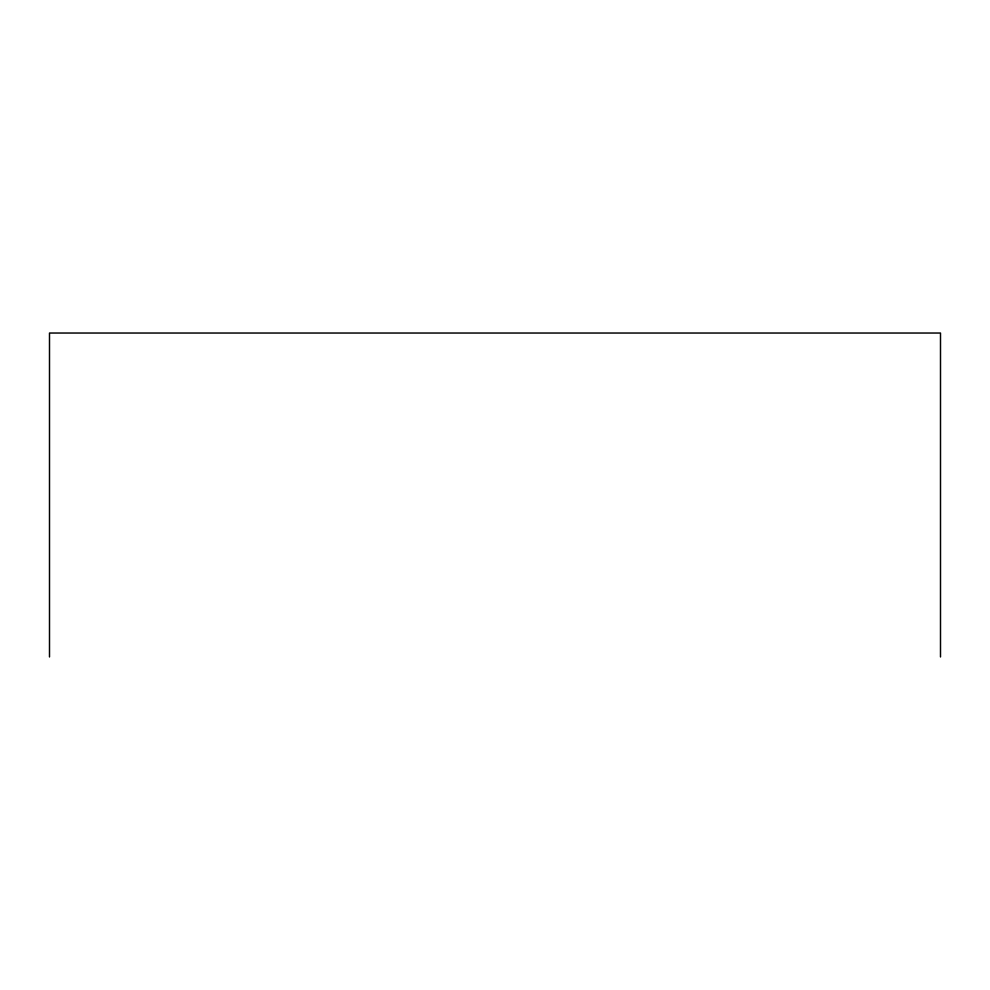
<?xml version="1.0" encoding="UTF-8"?>
<svg xmlns="http://www.w3.org/2000/svg" width="990" height="990" viewBox="0 0 990 990"><rect width="100%" height="100%" fill="white"/><g stroke="black" fill="none" stroke-linecap="round" stroke-linejoin="round"><path stroke-width="1.49" d="M940.5 656.964L940.5 333.036L49.5 333.036L49.5 656.964"/></g></svg>
